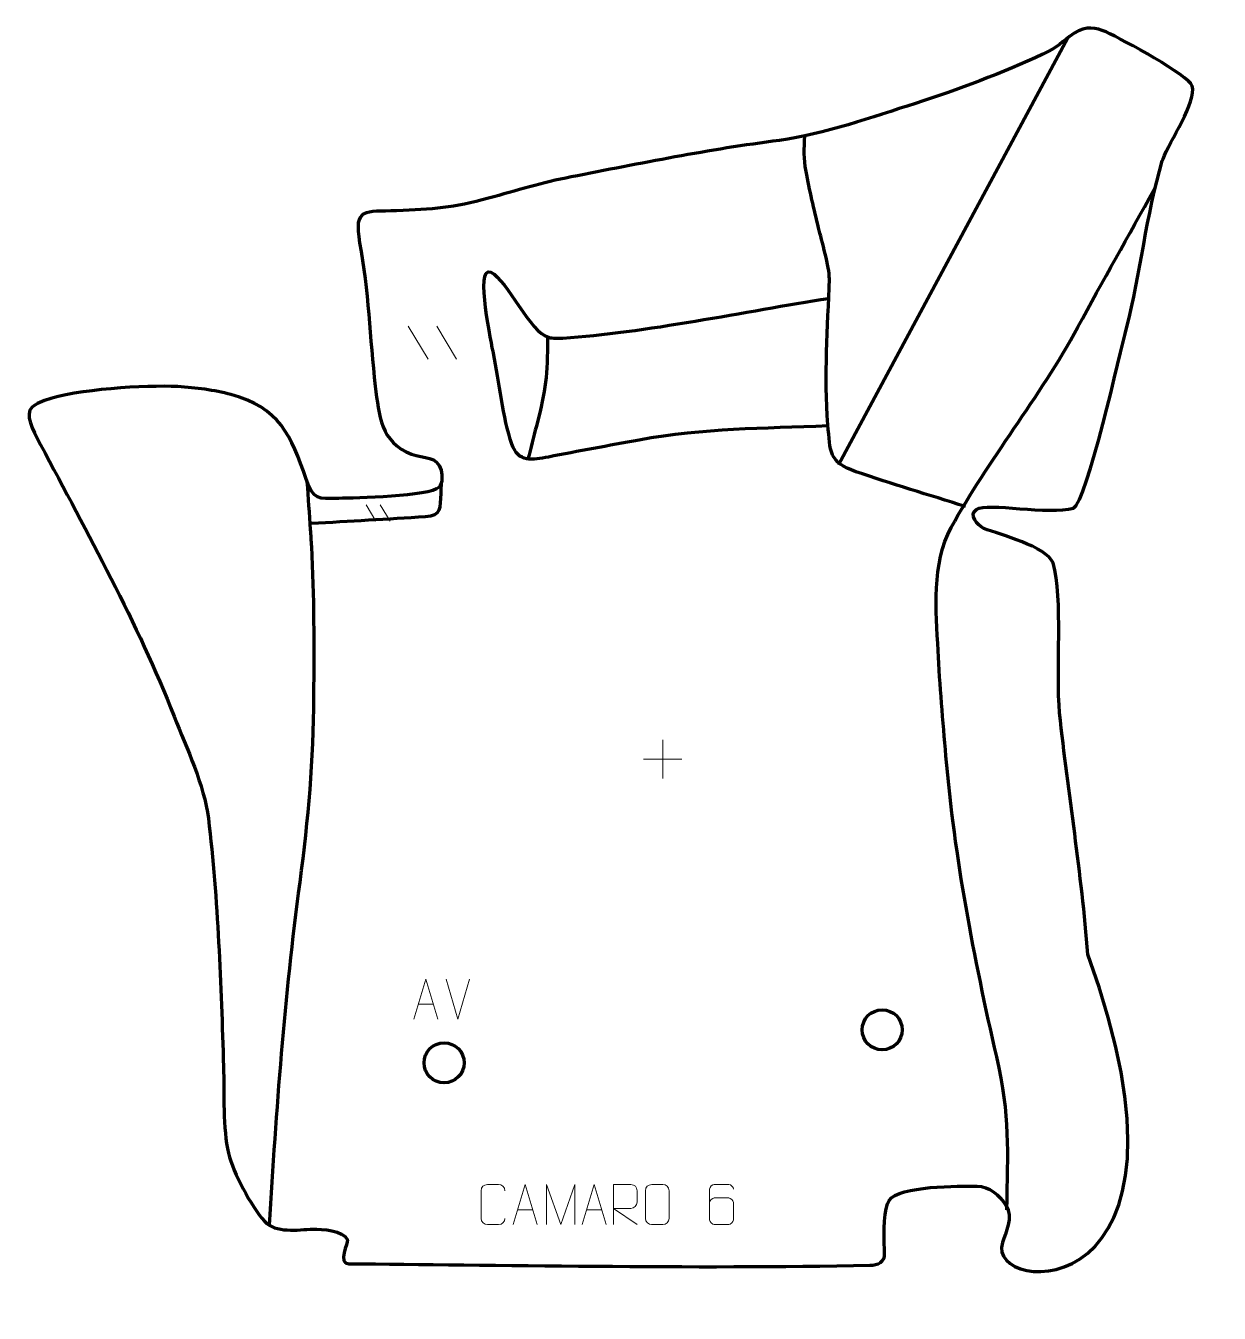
# Model space of a CAD drawing. Header units: millimetres. Extents: x 869 to 1613, y -51 to 751.
import ezdxf

# ---------------------------------------------------------------- set-up
doc = ezdxf.new("R2010")
doc.units = ezdxf.units.MM
doc.header["$MEASUREMENT"] = 0
doc.layers.add('layer 2', color=7, linetype='Continuous')
doc.layers.add('layer 3', color=7, linetype='Continuous')

msp = doc.modelspace()

# ---------------------------------------------------------------- linework, layer by layer
at = {"layer": 'layer 2', "color": 142, "lineweight": 200}
for centre in [(1402.6109, 125.3884), (1129.5608, 104.8156)]:
    msp.add_ellipse(centre, major_axis=(0, 12.5), ratio=1, dxfattribs=at)
at = {"layer": 'layer 2', "color": 142, "lineweight": 158}
msp.add_open_spline([(1375.3954, 477.6525), (1375.3954, 477.6525), (1518.3198, 743.8639), (1518.3198, 743.8639)], degree=3, dxfattribs=at)
for points, knots in [([(1454.456, 451.6093), (1431.9293, 458.796), (1408.5352, 465.6765), (1386.2687, 473.3658), (1386.2687, 473.3658), (1369.2718, 479.2354), (1370.2602, 485.9461), (1368.7931, 502.5895), (1368.7931, 502.5895), (1366.1963, 533.2382), (1368.8723, 563.0194), (1369.6867, 593.6023), (1369.6867, 593.6023), (1369.8747, 600.6624), (1364.8614, 617.6511), (1362.9937, 625.3027), (1362.9937, 625.3027), (1360.1303, 637.0336), (1357.3963, 648.6948), (1355.1667, 660.5677), (1355.1667, 660.5677), (1353.6524, 668.7396), (1353.9807, 674.5135), (1354.3383, 682.6701)], [0, 0, 0, 0, 0.14285714, 0.14285714, 0.14285714, 0.14285714, 0.28571429, 0.28571429, 0.28571429, 0.28571429, 0.42857143, 0.42857143, 0.42857143, 0.42857143, 0.57142857, 0.57142857, 0.57142857, 0.57142857, 0.71428571, 0.71428571, 0.71428571, 0.71428571, 1, 1, 1, 1]), ([(1480.3495, 13.1595), (1480.8648, 50.4187), (1482.6641, 71.1982), (1473.9986, 108.5451), (1473.9986, 108.5451), (1459.7061, 170.9771), (1447.844, 232.1874), (1442.3724, 296.0986), (1442.3724, 296.0986), (1440.5297, 317.6223), (1438.5451, 340.3231), (1437.4573, 361.8447), (1437.4573, 361.8447), (1436.2093, 386.546), (1433.402, 416.1219), (1445.6508, 438.5207), (1445.6508, 438.5207), (1468.6135, 480.5115), (1500.667, 519.3823), (1524.5544, 563.3726), (1524.5544, 563.3726), (1540.0946, 591.991), (1556.1705, 620.4785), (1571.9837, 648.9641), (1571.9837, 648.9641), (1571.9837, 648.9641), (1572.714, 650.2797), (1572.714, 650.2797)], [0, 0, 0, 0, 0.125, 0.125, 0.125, 0.125, 0.25, 0.25, 0.25, 0.25, 0.375, 0.375, 0.375, 0.375, 0.5, 0.5, 0.5, 0.5, 0.625, 0.625, 0.625, 0.625, 0.75, 0.75, 0.75, 0.75, 1, 1, 1, 1]), ([(1368.9983, 501.85), (1327.7857, 500.1429), (1292.1764, 500.5458), (1251.0618, 493.0534), (1251.0618, 493.0534), (1232.2071, 489.6174), (1213.367, 486.1194), (1194.5519, 482.4722), (1194.5519, 482.4722), (1184.551, 480.5031), (1175.8355, 479.0152), (1171.8928, 490.4145), (1171.8928, 490.4145), (1166.0265, 507.3748), (1163.9757, 529.0202), (1160.3271, 547.2327), (1160.3271, 547.2327), (1159.576, 550.9587), (1148.5327, 602.5076), (1158.7896, 597.6688), (1158.7896, 597.6688), (1168.643, 593.0204), (1183.581, 559.793), (1194.6232, 557.1335), (1194.6232, 557.1335), (1197.5181, 556.4362), (1200.5908, 556.5773), (1203.5429, 556.688), (1203.5429, 556.688), (1253.5071, 559.6857), (1318.2763, 573.604), (1369.188, 581.3515)], [0, 0, 0, 0, 0.11111111, 0.11111111, 0.11111111, 0.11111111, 0.22222222, 0.22222222, 0.22222222, 0.22222222, 0.33333333, 0.33333333, 0.33333333, 0.33333333, 0.44444444, 0.44444444, 0.44444444, 0.44444444, 0.55555556, 0.55555556, 0.55555556, 0.55555556, 0.66666667, 0.66666667, 0.66666667, 0.66666667, 0.77777778, 0.77777778, 0.77777778, 0.77777778, 1, 1, 1, 1]), ([(1193.9921, 557.0133), (1193.9793, 532.3092), (1193.2741, 525.9565), (1187.0824, 501.755), (1187.0824, 501.755), (1185.333, 494.9168), (1183.5747, 488.0848), (1181.8696, 481.2351)], [0, 0, 0, 0, 0.33333333, 0.33333333, 0.33333333, 0.33333333, 1, 1, 1, 1]), ([(1020.7265, 3.5158), (1025.1581, 75.7961), (1030.1499, 145.4891), (1039.7873, 217.3704), (1039.7873, 217.3704), (1045.183, 257.6149), (1048.1159, 292.8047), (1048.4232, 333.4698), (1048.4232, 333.4698), (1048.6586, 364.6216), (1048.7676, 395.6287), (1047.0634, 426.7522), (1047.0634, 426.7522), (1046.8643, 430.2412), (1046.6421, 433.7254), (1046.4056, 437.212), (1046.4056, 437.212), (1045.6921, 447.1202), (1044.9723, 457.0258), (1044.3152, 466.9381)], [0, 0, 0, 0, 0.16666667, 0.16666667, 0.16666667, 0.16666667, 0.33333333, 0.33333333, 0.33333333, 0.33333333, 0.5, 0.5, 0.5, 0.5, 0.66666667, 0.66666667, 0.66666667, 0.66666667, 1, 1, 1, 1]), ([(1046.8782, 441.1687), (1070.5644, 442.5908), (1094.3397, 443.873), (1118.0056, 445.4264), (1118.0056, 445.4264), (1128.0799, 446.0877), (1127.2862, 450.7951), (1127.7082, 459.7748), (1127.7082, 459.7748), (1127.8176, 462.103), (1127.9054, 464.441), (1127.974, 466.7712)], [0, 0, 0, 0, 0.25, 0.25, 0.25, 0.25, 0.5, 0.5, 0.5, 0.5, 1, 1, 1, 1])]:
    msp.add_open_spline(points, degree=3, knots=knots, dxfattribs=at)
at = {"layer": 'layer 2', "color": 250, "lineweight": 9}
for points in [[(1107.2488, 564.0065), (1107.2488, 564.0065), (1119.6131, 543.4622), (1119.6131, 543.4622)], [(1124.9787, 564.0065), (1124.9787, 564.0065), (1137.343, 543.4622), (1137.343, 543.4622)], [(1080.9533, 452.7477), (1080.9533, 452.7477), (1087.1355, 442.4755), (1087.1355, 442.4755)], [(1089.8183, 452.7477), (1089.8183, 452.7477), (1096.0005, 442.4755), (1096.0005, 442.4755)], [(1265.831, 306.0787), (1265.831, 306.0787), (1265.831, 282.1008), (1265.831, 282.1008)], [(1253.8421, 294.0897), (1253.8421, 294.0897), (1277.82, 294.0897), (1277.82, 294.0897)], [(1138.1012, 132.0278), (1138.1012, 132.0278), (1130.7794, 156.9814), (1130.7794, 156.9814)], [(1145.4231, 156.9814), (1145.4231, 156.9814), (1138.1013, 132.0278), (1138.1013, 132.0278)], [(1113.4643, 141.2845), (1113.4643, 141.2845), (1122.96, 141.2845), (1122.96, 141.2845)], [(1175.3967, 13.2259), (1175.3967, 13.2259), (1184.8924, 13.2259), (1184.8924, 13.2259)], [(1218.3967, 13.2259), (1218.3967, 13.2259), (1227.8924, 13.2259), (1227.8924, 13.2259)]]:
    msp.add_open_spline(points, degree=3, dxfattribs=at)
for points, knots in [([(1110.7417, 132.0351), (1110.7417, 132.0351), (1118.1127, 156.9886), (1118.1127, 156.9886), (1118.1127, 156.9886), (1118.1127, 156.9886), (1125.6826, 132.0351), (1125.6826, 132.0351)], [0, 0, 0, 0, 0.33333333, 0.33333333, 0.33333333, 0.33333333, 1, 1, 1, 1]), ([(1167.5124, 7.7872), (1167.3726, 5.4638), (1165.6954, 3.9842), (1163.5477, 3.9734), (1163.5477, 3.9734), (1161.2158, 3.9738), (1158.8839, 3.9738), (1156.5524, 3.9734), (1156.5524, 3.9734), (1154.6274, 3.868), (1152.6553, 5.7525), (1152.6665, 7.7698), (1152.6665, 7.7698), (1152.6669, 13.5399), (1152.6669, 19.3096), (1152.6665, 25.0789), (1152.6665, 25.0789), (1152.6707, 27.217), (1154.4174, 28.9362), (1156.5698, 28.9227), (1156.5698, 28.9227), (1158.8955, 28.9227), (1161.2216, 28.9227), (1163.5477, 28.9227), (1163.5477, 28.9227), (1165.4943, 28.9582), (1167.4857, 27.4667), (1167.5124, 25.0291)], [0, 0, 0, 0, 0.125, 0.125, 0.125, 0.125, 0.25, 0.25, 0.25, 0.25, 0.375, 0.375, 0.375, 0.375, 0.5, 0.5, 0.5, 0.5, 0.625, 0.625, 0.625, 0.625, 0.75, 0.75, 0.75, 0.75, 1, 1, 1, 1]), ([(1172.6741, 3.9765), (1172.6741, 3.9765), (1180.0451, 28.93), (1180.0451, 28.93), (1180.0451, 28.93), (1180.0451, 28.93), (1187.615, 3.9765), (1187.615, 3.9765)], [0, 0, 0, 0, 0.33333333, 0.33333333, 0.33333333, 0.33333333, 1, 1, 1, 1]), ([(1193.4301, 3.9693), (1193.4301, 3.9693), (1193.4301, 28.9272), (1193.4301, 28.9272), (1193.4301, 28.9272), (1193.4301, 28.9272), (1202.3552, 3.9693), (1202.3552, 3.9693), (1202.3552, 3.9693), (1202.3552, 3.9693), (1211.1151, 28.9267), (1211.1151, 28.9267), (1211.1151, 28.9267), (1211.1151, 28.9267), (1211.1151, 3.9693), (1211.1151, 3.9693)], [0, 0, 0, 0, 0.2, 0.2, 0.2, 0.2, 0.4, 0.4, 0.4, 0.4, 0.6, 0.6, 0.6, 0.6, 1, 1, 1, 1]), ([(1215.6741, 3.9765), (1215.6741, 3.9765), (1223.0451, 28.93), (1223.0451, 28.93), (1223.0451, 28.93), (1223.0451, 28.93), (1230.615, 3.9765), (1230.615, 3.9765)], [0, 0, 0, 0, 0.33333333, 0.33333333, 0.33333333, 0.33333333, 1, 1, 1, 1]), ([(1235.2161, 3.9729), (1235.2161, 3.9729), (1235.2161, 28.9264), (1235.2161, 28.9264), (1235.2161, 28.9264), (1238.8109, 28.9264), (1242.4064, 28.9264), (1246.0016, 28.9264), (1246.0016, 28.9264), (1248.3269, 28.8887), (1249.8842, 27.3987), (1249.8801, 25.0323), (1249.8801, 25.0323), (1249.8797, 22.9968), (1249.8797, 19.9374), (1249.8801, 17.9014), (1249.8801, 17.9014), (1249.8736, 16.0259), (1248.0613, 14.0841), (1246.0518, 14.065), (1246.0518, 14.065), (1246.0518, 14.065), (1235.2161, 14.065), (1235.2161, 14.065), (1235.2161, 14.065), (1235.2161, 14.065), (1249.8708, 3.9729), (1249.8708, 3.9729)], [0, 0, 0, 0, 0.125, 0.125, 0.125, 0.125, 0.25, 0.25, 0.25, 0.25, 0.375, 0.375, 0.375, 0.375, 0.5, 0.5, 0.5, 0.5, 0.625, 0.625, 0.625, 0.625, 0.75, 0.75, 0.75, 0.75, 1, 1, 1, 1]), ([(1258.9555, 28.9222), (1261.2812, 28.9222), (1263.6073, 28.9222), (1265.9334, 28.9222), (1265.9334, 28.9222), (1267.88, 28.9578), (1269.8714, 27.4662), (1269.8981, 25.0286), (1269.8981, 25.0286), (1269.8977, 19.2817), (1269.8977, 13.5344), (1269.8981, 7.7867), (1269.8981, 7.7867), (1269.7583, 5.4633), (1268.0811, 3.9837), (1265.9334, 3.9729), (1265.9334, 3.9729), (1263.6015, 3.9733), (1261.2696, 3.9733), (1258.9381, 3.9729), (1258.9381, 3.9729), (1257.0131, 3.8675), (1255.041, 5.752), (1255.0522, 7.7693), (1255.0522, 7.7693), (1255.0525, 13.5394), (1255.0525, 19.3091), (1255.0522, 25.0784), (1255.0522, 25.0784), (1255.0564, 27.2165), (1256.8031, 28.9357), (1258.9555, 28.9222)], [0, 0, 0, 0, 0.11111111, 0.11111111, 0.11111111, 0.11111111, 0.22222222, 0.22222222, 0.22222222, 0.22222222, 0.33333333, 0.33333333, 0.33333333, 0.33333333, 0.44444444, 0.44444444, 0.44444444, 0.44444444, 0.55555556, 0.55555556, 0.55555556, 0.55555556, 0.66666667, 0.66666667, 0.66666667, 0.66666667, 0.77777778, 0.77777778, 0.77777778, 0.77777778, 1, 1, 1, 1]), ([(1309.905, 25.9864), (1309.8809, 27.3259), (1308.5247, 28.9791), (1306.9528, 28.9448), (1306.9528, 28.9448), (1303.968, 28.9445), (1300.9828, 28.9445), (1297.9974, 28.9448), (1297.9974, 28.9448), (1296.7783, 28.9597), (1295.0501, 27.5221), (1295.0451, 25.9864), (1295.0451, 25.9864), (1295.0454, 19.6259), (1295.0454, 13.2651), (1295.0451, 6.9044), (1295.0451, 6.9044), (1295.0498, 5.7415), (1296.7783, 3.9704), (1297.9974, 3.946), (1297.9974, 3.946), (1300.9828, 3.9463), (1303.968, 3.9463), (1306.9528, 3.946), (1306.9528, 3.946), (1308.2309, 3.9898), (1309.9006, 5.6043), (1309.905, 6.9044), (1309.905, 6.9044), (1309.905, 10.4877), (1309.905, 14.0708), (1309.905, 17.6535), (1309.905, 17.6535), (1309.8665, 19.1317), (1308.2838, 20.5646), (1306.9528, 20.5626), (1306.9528, 20.5626), (1303.968, 20.5629), (1300.9828, 20.5629), (1297.9974, 20.5626), (1297.9974, 20.5626), (1296.6679, 20.5676), (1295.0249, 19.0603), (1295.0666, 17.6318)], [0, 0, 0, 0, 0.08333333, 0.08333333, 0.08333333, 0.08333333, 0.16666667, 0.16666667, 0.16666667, 0.16666667, 0.25, 0.25, 0.25, 0.25, 0.33333333, 0.33333333, 0.33333333, 0.33333333, 0.41666667, 0.41666667, 0.41666667, 0.41666667, 0.5, 0.5, 0.5, 0.5, 0.58333333, 0.58333333, 0.58333333, 0.58333333, 0.66666667, 0.66666667, 0.66666667, 0.66666667, 0.75, 0.75, 0.75, 0.75, 0.83333333, 0.83333333, 0.83333333, 0.83333333, 1, 1, 1, 1])]:
    msp.add_open_spline(points, degree=3, knots=knots, dxfattribs=at)
at = {"layer": 'layer 3', "color": 242, "lineweight": 158}
msp.add_open_spline([(1126.3915, 463.58), (1128.9593, 467.0027), (1128.4077, 470.29), (1127.6979, 474.3236), (1127.6979, 474.3236), (1125.279, 483.4124), (1117.1654, 481.543), (1109.2976, 484.176), (1109.2976, 484.176), (1089.7757, 491.972), (1089.0421, 508.1472), (1086.7073, 526.747), (1086.7073, 526.747), (1083.1594, 556.5906), (1082.5598, 586.6003), (1076.9404, 616.1301), (1076.9404, 616.1301), (1073.0415, 638.1029), (1080.3131, 635.2821), (1099.924, 636.0582), (1099.924, 636.0582), (1122.055, 636.9418), (1135.6861, 637.8461), (1157.2846, 643.8255), (1157.2846, 643.8255), (1174.4685, 648.5826), (1191.1596, 653.698), (1208.6802, 657.0861), (1208.6802, 657.0861), (1252.2826, 665.5756), (1294.5051, 674.3017), (1338.6804, 679.8871), (1338.6804, 679.8871), (1366.4676, 683.6952), (1396.4257, 694.5068), (1423.3731, 702.9411), (1423.3731, 702.9411), (1449.0523, 711.2204), (1478.2347, 722.1877), (1502.6578, 733.5746), (1502.6578, 733.5746), (1512.6729, 738.2441), (1514.0013, 740.8895), (1522.2345, 746.8139), (1522.2345, 746.8139), (1529.9144, 751.3776), (1535.9555, 750.3608), (1542.1329, 747.4974), (1542.1329, 747.4974), (1553.219, 742.3589), (1593.7085, 720.5061), (1595.8149, 713.8764), (1595.8149, 713.8764), (1598.8383, 704.3602), (1581.6266, 678.7426), (1577.6602, 668.3585), (1577.6602, 668.3585), (1577.6602, 668.3585), (1577.218, 667.1137), (1577.218, 667.1137), (1577.218, 667.1137), (1566.9981, 633.1127), (1563.9456, 597.4425), (1554.8471, 562.8022), (1554.8471, 562.8022), (1551.2797, 549.1947), (1530.2426, 454.3563), (1521.8655, 450.6293), (1521.8655, 450.6293), (1506.6003, 446.2759), (1468.1447, 454.3615), (1461.4573, 449.8438), (1461.4573, 449.8438), (1456.2386, 446.3183), (1462.0149, 440.122), (1465.9288, 438.0079), (1465.9288, 438.0079), (1476.5955, 433.8766), (1504.4746, 426.9912), (1509.1583, 416.4873), (1509.1583, 416.4873), (1515.5538, 394.0789), (1510.7473, 349.3435), (1513.2084, 322.9339), (1513.2084, 322.9339), (1518.613, 272.388), (1526.9921, 223.212), (1530.7502, 172.3024), (1530.7502, 172.3024), (1612.6934, -51.3218), (1466.4487, -40.4754), (1477.547, -7.2504), (1477.547, -7.2504), (1479.6093, -1.0765), (1484.4706, 8.647), (1479.8335, 15.6904), (1479.8335, 15.6904), (1475.5649, 22.1741), (1469.5143, 27.9087), (1461.7626, 27.9749), (1461.7626, 27.9749), (1450.6984, 27.9143), (1413.2163, 28.3713), (1406.8826, 18.9656), (1406.8826, 18.9656), (1403.8725, 14.4954), (1403.3843, -0.6534), (1404.0066, -11.6355), (1404.0066, -11.6355), (1404.053, -12.4551), (1404.1057, -13.2516), (1404.1639, -14.0184), (1404.1639, -14.0184), (1404.5773, -19.467), (1399.7293, -21.3485), (1394.9927, -21.4399), (1394.9927, -21.4399), (1285.5792, -23.5527), (1156.3941, -21.1155), (1070.2325, -20.4577), (1070.2325, -20.4577), (1062.6735, -20.4), (1070.0453, -7.2383), (1069.3369, -5.6297), (1069.3369, -5.6297), (1066.6357, 0.5045), (1053.5133, 1.2222), (1047.8444, 1.0819), (1047.8444, 1.0819), (1038.3676, 0.8475), (1024.5967, -1.6612), (1017.6539, 6.0638), (1017.6539, 6.0638), (1009.0273, 15.6627), (998.2511, 35.9408), (995.2161, 48.4346), (995.2161, 48.4346), (991.5723, 63.4348), (992.559, 86.4752), (992.1095, 102.2952), (992.1095, 102.2952), (990.5084, 153.1429), (988.7414, 206.6409), (982.7094, 257.0829), (982.7094, 257.0829), (979.9473, 278.4165), (969.2258, 300.5908), (961.3287, 320.7474), (961.3287, 320.7474), (938.3447, 379.4522), (907.4452, 434.4919), (878.1101, 490.1581), (878.1101, 490.1581), (875.6985, 494.7343), (868.8545, 506.5807), (871.4809, 511.6592), (871.4809, 511.6592), (872.8437, 514.2944), (876.2995, 516.2666), (880.5806, 517.7745), (880.5806, 517.7745), (900.3836, 524.7495), (943.3877, 527.4381), (963.5901, 526.3651), (963.5901, 526.3651), (974.9795, 525.7602), (986.1744, 524.2227), (996.7174, 521.4525), (996.7174, 521.4525), (1026.8611, 513.5319), (1034.2013, 495.8413), (1043.6637, 468.7453), (1043.6637, 468.7453), (1048.2839, 455.5154), (1050.7897, 456.4464), (1064.0076, 456.704), (1064.0076, 456.704), (1073.8354, 456.8955), (1120.8425, 458.0083), (1126.3915, 463.58)], degree=3, knots=[0, 0, 0, 0, 0.02173913, 0.02173913, 0.02173913, 0.02173913, 0.04347826, 0.04347826, 0.04347826, 0.04347826, 0.06521739, 0.06521739, 0.06521739, 0.06521739, 0.08695652, 0.08695652, 0.08695652, 0.08695652, 0.10869565, 0.10869565, 0.10869565, 0.10869565, 0.13043478, 0.13043478, 0.13043478, 0.13043478, 0.15217391, 0.15217391, 0.15217391, 0.15217391, 0.17391304, 0.17391304, 0.17391304, 0.17391304, 0.19565217, 0.19565217, 0.19565217, 0.19565217, 0.2173913, 0.2173913, 0.2173913, 0.2173913, 0.23913043, 0.23913043, 0.23913043, 0.23913043, 0.26086957, 0.26086957, 0.26086957, 0.26086957, 0.2826087, 0.2826087, 0.2826087, 0.2826087, 0.30434783, 0.30434783, 0.30434783, 0.30434783, 0.32608696, 0.32608696, 0.32608696, 0.32608696, 0.34782609, 0.34782609, 0.34782609, 0.34782609, 0.36956522, 0.36956522, 0.36956522, 0.36956522, 0.39130435, 0.39130435, 0.39130435, 0.39130435, 0.41304348, 0.41304348, 0.41304348, 0.41304348, 0.43478261, 0.43478261, 0.43478261, 0.43478261, 0.45652174, 0.45652174, 0.45652174, 0.45652174, 0.47826087, 0.47826087, 0.47826087, 0.47826087, 0.5, 0.5, 0.5, 0.5, 0.52173913, 0.52173913, 0.52173913, 0.52173913, 0.54347826, 0.54347826, 0.54347826, 0.54347826, 0.56521739, 0.56521739, 0.56521739, 0.56521739, 0.58695652, 0.58695652, 0.58695652, 0.58695652, 0.60869565, 0.60869565, 0.60869565, 0.60869565, 0.63043478, 0.63043478, 0.63043478, 0.63043478, 0.65217391, 0.65217391, 0.65217391, 0.65217391, 0.67391304, 0.67391304, 0.67391304, 0.67391304, 0.69565217, 0.69565217, 0.69565217, 0.69565217, 0.7173913, 0.7173913, 0.7173913, 0.7173913, 0.73913043, 0.73913043, 0.73913043, 0.73913043, 0.76086957, 0.76086957, 0.76086957, 0.76086957, 0.7826087, 0.7826087, 0.7826087, 0.7826087, 0.80434783, 0.80434783, 0.80434783, 0.80434783, 0.82608696, 0.82608696, 0.82608696, 0.82608696, 0.84782609, 0.84782609, 0.84782609, 0.84782609, 0.86956522, 0.86956522, 0.86956522, 0.86956522, 0.89130435, 0.89130435, 0.89130435, 0.89130435, 0.91304348, 0.91304348, 0.91304348, 0.91304348, 0.93478261, 0.93478261, 0.93478261, 0.93478261, 0.95652174, 0.95652174, 0.95652174, 0.95652174, 1, 1, 1, 1], dxfattribs=at)

doc.saveas('drawing.dxf')
